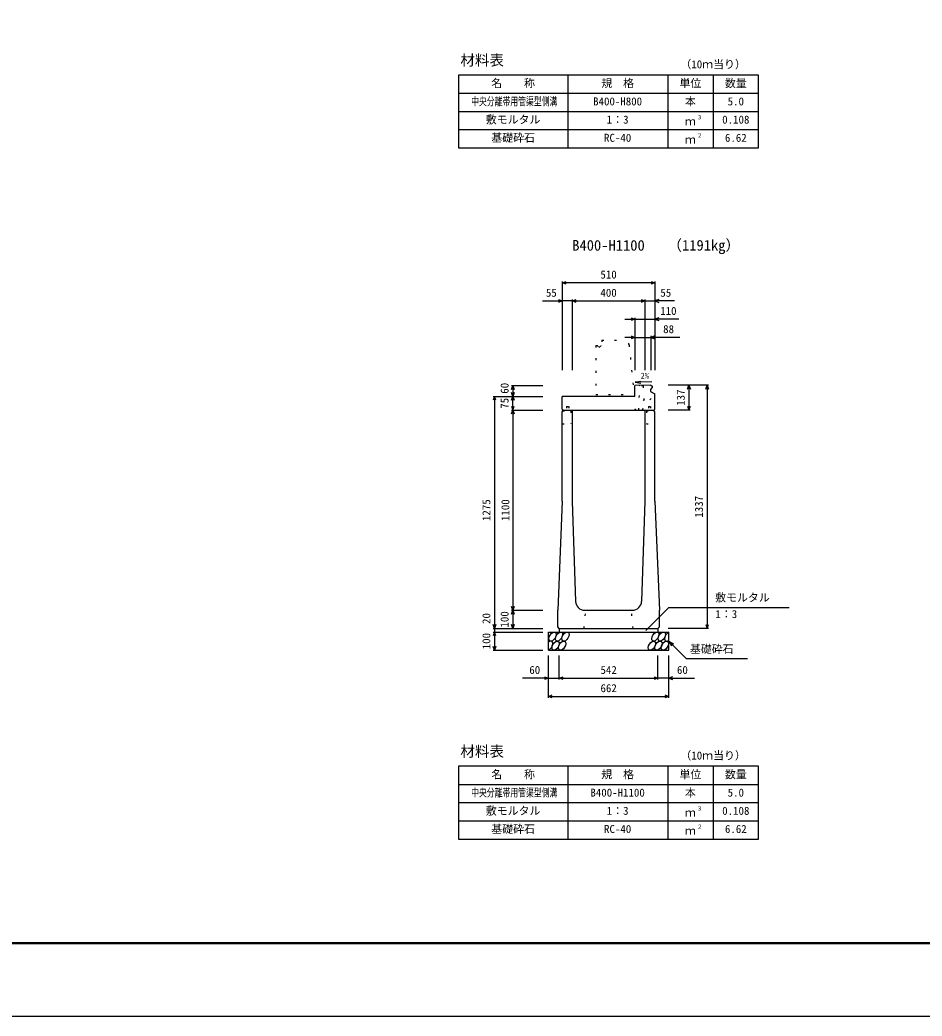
# Model space of a CAD drawing. Units: millimetres, scale not verified. Extents: x -12600 to 12600, y -5940 to 5940.
# Drawn here: x 962 to 5924, y -5940 to -463 of the extents above; entities that cross this region are included whole.
import ezdxf
from ezdxf.enums import TextEntityAlignment as Align

# ---------------------------------------------------------------- set-up
doc = ezdxf.new("R2010")
doc.units = ezdxf.units.MM
doc.header["$LTSCALE"] = 40
doc.linetypes.add('DOTTED', pattern=[1.75, 0.25, -1.5])
for name, color, linetype, lineweight in [('0-0_DIM', 7, 'Continuous', 25), ('0-1_Defpoints', 5, 'Continuous', 25), ('0-2_HATCH', 6, 'Continuous', 25), ('0-3_HYO', 3, 'Continuous', 25), ('0-4_HYO2', 4, 'Continuous', 25), ('0-5_OUTLINE', 3, 'Continuous', 25), ('0-6_OUTLINE2', 4, 'DOTTED', 25), ('0-7_TXT', 7, 'Continuous', 25), ('0-8_WAKU', 3, 'Continuous', 25)]:
    doc.layers.add(name, color=color, linetype=linetype, lineweight=lineweight)
doc.styles.add('ＭＳ ゴシック', font='')
doc.styles.get('ＭＳ ゴシック').set_extended_font_data('MS Gothic')

msp = doc.modelspace()

# ---------------------------------------------------------------- linework, layer by layer
at = {"layer": '0-0_DIM'}
for p, q in [((3945, -1901.04), (3945, -2388.54)), ((4455, -1908.54), (3945, -1908.54)), ((4455, -1901.04), (4455, -2388.54)), ((3836.62, -2008.54), (3945, -2008.54)), ((4000, -2008.54), (3945, -2008.54)), ((4000, -2001.04), (4000, -2388.54)), ((4000, -2008.54), (4400, -2008.54)), ((4400, -2001.04), (4400, -2388.54)), ((4400, -2008.54), (4455, -2008.54)), ((4563.38, -2008.54), (4455, -2008.54)), ((4290, -2108.54), (4345, -2108.54)), ((4345, -2101.04), (4345, -2388.54)), ((4345, -2108.54), (4455, -2108.54)), ((4586.52, -2108.54), (4455, -2108.54)), ((4345, -2208.54), (4290, -2208.54)), ((4345, -2208.54), (4433, -2208.54)), ((4433, -2201.04), (4433, -2388.54)), ((4591.78, -2208.54), (4433, -2208.54)), ((3665.5, -2473.54), (3838, -2473.54)), ((3673, -2473.54), (3673, -2533.54)), ((4749.5, -2471.54), (4527, -2471.54)), ((4642, -2471.54), (4642, -2608.54)), ((4742, -2471.54), (4742, -3808.54)), ((3565.5, -2533.54), (3838, -2533.54)), ((3573, -2533.54), (3573, -3808.54)), ((3673, -2608.54), (3673, -2533.54)), ((3665.5, -2608.54), (3838, -2608.54)), ((3673, -2608.54), (3673, -3708.54)), ((4649.5, -2608.54), (4527, -2608.54)), ((3665.5, -3708.54), (3838, -3708.54)), ((3673, -3708.54), (3673, -3808.54)), ((4404.77, -3819.35), (4531, -3693.11)), ((4531, -3693.11), (5192.46, -3693.11)), ((3565.5, -3808.54), (3838, -3808.54)), ((3565.5, -3828.54), (3838, -3828.54)), ((3573, -3808.54), (3573, -3828.54)), ((3573, -3828.54), (3573, -3928.54)), ((4749.5, -3808.54), (4527, -3808.54)), ((4531, -3878.54), (4626.76, -3974.29)), ((4531, -3878.54), (4556.98, -3893.54)), ((4531, -3878.54), (4546, -3904.52)), ((3565.5, -3928.54), (3838, -3928.54)), ((3869, -4189.9), (3869, -3958.54)), ((3929, -4089.9), (3929, -3958.54)), ((4471, -4089.9), (4471, -3958.54)), ((4531, -4189.9), (4531, -3958.54)), ((4626.76, -3974.29), (4964.31, -3974.29)), ((3869, -4082.4), (3727.21, -4082.4)), ((3869, -4082.4), (3929, -4082.4)), ((3929, -4082.4), (4471, -4082.4)), ((4531, -4082.4), (4471, -4082.4)), ((4531, -4082.4), (4672.79, -4082.4)), ((3869, -4182.4), (4531, -4182.4))]:
    msp.add_line(p, q, dxfattribs=at)
for points in [[(3966.14, -1916.23), (3945, -1908.54), (3966.14, -1900.84)], [(4433.86, -1900.84), (4455, -1908.54), (4433.86, -1916.23)], [(3923.86, -2000.84), (3945, -2008.54), (3923.86, -2016.23)], [(4021.14, -2016.23), (4000, -2008.54), (4021.14, -2000.84)], [(4378.86, -2000.84), (4400, -2008.54), (4378.86, -2016.23)], [(4476.14, -2000.84), (4455, -2008.54), (4476.14, -2016.23)], [(4323.86, -2100.84), (4345, -2108.54), (4323.86, -2116.23)], [(4476.14, -2100.84), (4455, -2108.54), (4476.14, -2116.23)], [(4323.86, -2200.84), (4345, -2208.54), (4323.86, -2216.23)], [(4454.14, -2200.84), (4433, -2208.54), (4454.14, -2216.23)], [(3665.3, -2494.68), (3673, -2473.54), (3680.7, -2494.68)], [(3680.7, -2512.39), (3673, -2533.54), (3665.3, -2512.39)], [(4634.3, -2492.68), (4642, -2471.54), (4649.7, -2492.68)], [(4734.3, -2492.68), (4742, -2471.54), (4749.7, -2492.68)], [(3580.7, -2554.68), (3573, -2533.54), (3565.3, -2554.68)], [(3665.3, -2554.68), (3673, -2533.54), (3680.7, -2554.68)], [(3665.3, -2587.39), (3673, -2608.54), (3680.7, -2587.39)], [(3665.3, -2629.68), (3673, -2608.54), (3680.7, -2629.68)], [(4634.3, -2587.39), (4642, -2608.54), (4649.7, -2587.39)], [(3680.7, -3687.39), (3673, -3708.54), (3665.3, -3687.39)], [(3665.3, -3729.68), (3673, -3708.54), (3680.7, -3729.68)], [(3580.7, -3787.39), (3573, -3808.54), (3565.3, -3787.39)], [(3580.7, -3849.68), (3573, -3828.54), (3565.3, -3849.68)], [(3680.7, -3787.39), (3673, -3808.54), (3665.3, -3787.39)], [(4734.3, -3787.39), (4742, -3808.54), (4749.7, -3787.39)], [(3580.7, -3907.39), (3573, -3928.54), (3565.3, -3907.39)], [(3847.86, -4074.71), (3869, -4082.4), (3847.86, -4090.1)], [(3950.14, -4090.1), (3929, -4082.4), (3950.14, -4074.71)], [(4449.86, -4074.71), (4471, -4082.4), (4449.86, -4090.1)], [(4552.14, -4074.71), (4531, -4082.4), (4552.14, -4090.1)], [(3890.14, -4190.1), (3869, -4182.4), (3890.14, -4174.71)], [(4509.86, -4174.71), (4531, -4182.4), (4509.86, -4190.1)]]:
    msp.add_lwpolyline(points, dxfattribs=at)
at = {"layer": '0-1_Defpoints'}
msp.add_lwpolyline([(-4200, -5940), (12600, -5940), (12600, 5940), (-4200, 5940)], close=True, dxfattribs=at)
at = {"layer": '0-2_HATCH'}
for centre in [(3891.89, -3853.54), (3927.37, -3853.54), (3962.84, -3853.54), (4457.05, -3853.54), (4492.52, -3853.54), (3908.77, -3903.54), (3944.25, -3903.54), (4438.45, -3903.54), (4473.93, -3903.54), (4509.41, -3903.54)]:
    msp.add_ellipse(centre, major_axis=(14.54, 23.54), ratio=0.5792, dxfattribs=at)
for centre, start_param, end_param in [((4528, -3853.54), 0.6666252, 4.1103269), ((3873.3, -3903.54), 3.7419964, 7.318141)]:
    msp.add_ellipse(centre, major_axis=(14.54, 23.54), ratio=0.5792, start_param=start_param, end_param=end_param, dxfattribs=at)
at = {"layer": '0-3_HYO'}
for p, q in [((3975, -766.64), (3975, -1166.64)), ((4525, -766.64), (4525, -1166.64)), ((4775, -766.64), (4775, -1166.64)), ((3375, -866.64), (5025, -866.64)), ((3975, -4566.64), (3975, -4966.64)), ((4525, -4566.64), (4525, -4966.64)), ((4775, -4566.64), (4775, -4966.64)), ((3375, -4666.64), (5025, -4666.64))]:
    msp.add_line(p, q, dxfattribs=at)
for points in [[(3375, -1166.64), (5025, -1166.64), (5025, -766.64), (3375, -766.64)], [(3375, -4966.64), (5025, -4966.64), (5025, -4566.64), (3375, -4566.64)]]:
    msp.add_lwpolyline(points, close=True, dxfattribs=at)
at = {"layer": '0-4_HYO2'}
for p, q in [((3375, -966.64), (5025, -966.64)), ((3375, -1066.64), (5025, -1066.64)), ((3375, -4766.64), (5025, -4766.64)), ((3375, -4866.64), (5025, -4866.64))]:
    msp.add_line(p, q, dxfattribs=at)
at = {"layer": '0-5_OUTLINE', "linetype": 'DOTTED'}
for p, q in [((4163, -2223.54), (4160, -2253.54)), ((4163, -2223.54), (4282.85, -2223.54)), ((4130, -2253.54), (4130, -2523.54)), ((4312.7, -2250.55), (4340, -2523.54)), ((4130, -2523.54), (4340, -2523.54))]:
    msp.add_line(p, q, dxfattribs=at)
at = {"layer": '0-5_OUTLINE'}
for p, q in [((4433.14, -2471.86), (4345, -2473.54)), ((4345, -2533.54), (4345, -2473.54)), ((4430, -2496.54), (4439, -2486.54)), ((4430, -2496.54), (4430, -2506.54)), ((4430, -2506.54), (4455, -2519.54)), ((4433.14, -2471.86), (4439, -2477.6)), ((4439, -2477.6), (4439, -2486.54)), ((3945, -2602.54), (3945, -2533.54)), ((4345, -2533.54), (3945, -2533.54)), ((4455, -2602.54), (4455, -2519.54)), ((3945, -2602.54), (3951, -2608.54)), ((3945, -2618.54), (3951, -2608.54)), ((3945, -3108.54), (3945, -2618.54)), ((3951, -2608.54), (4449, -2608.54)), ((4000, -2608.54), (4000, -3108.54)), ((4400, -2608.54), (4400, -3108.54)), ((4449, -2608.54), (4455, -2602.54)), ((4455, -2618.54), (4449, -2608.54)), ((4455, -3108.54), (4455, -2618.54)), ((3945, -3108.54), (3920, -3708.54)), ((4000, -3108.54), (4018.39, -3660.2)), ((4400, -3108.54), (4381.61, -3660.2)), ((4455, -3108.54), (4480, -3708.54)), ((3920, -3799.54), (3920, -3708.54)), ((4068.36, -3708.54), (4331.64, -3708.54)), ((4480, -3799.54), (4480, -3708.54)), ((3869, -3828.54), (4531, -3828.54)), ((3869, -3928.54), (3869, -3828.54)), ((3929, -3808.54), (3920, -3799.54)), ((3929, -3808.54), (3929, -3828.54)), ((4471, -3808.54), (4471, -3828.54)), ((4531, -3928.54), (4531, -3828.54)), ((3869, -3928.54), (4531, -3928.54))]:
    msp.add_line(p, q, dxfattribs=at)
at = {"layer": '0-5_OUTLINE', "linetype": 'DOTTED'}
msp.add_lwpolyline([(4130, -2253.54), (4138, -2253.54), (4148, -2263.54), (4158, -2253.54), (4160, -2253.54)], dxfattribs=at)
at = {"layer": '0-5_OUTLINE'}
msp.add_lwpolyline([(3929, -3808.54), (4471, -3808.54), (4480, -3799.54)], dxfattribs=at)
at = {"layer": '0-5_OUTLINE', "linetype": 'DOTTED'}
msp.add_arc((4282.85, -2253.54), 30, 5.71059, 90, dxfattribs=at)
at = {"layer": '0-5_OUTLINE'}
for centre, start, end in [((4068.36, -3658.54), 181.90915, 270), ((4331.64, -3658.54), 270, 358.09085)]:
    msp.add_arc(centre, 50, start, end, dxfattribs=at)
at = {"layer": '0-6_OUTLINE2'}
for p, q in [((4343.61, -2608.54), (4432.78, -2507.98)), ((4365.6, -2608.54), (4372.11, -2475.63)), ((4372.11, -2475.63), (4369.28, -2473.04)), ((4390.28, -2475.41), (4372.11, -2475.63)), ((4385.15, -2608.54), (4453.79, -2518.91)), ((4390.28, -2475.44), (4392.88, -2472.62)), ((4390.28, -2475.44), (4396.8, -2608.54)), ((3948.3, -2613.04), (3992, -2613.04)), ((3969, -2588.04), (3981, -2588.04)), ((3969, -2588.04), (3969, -2613.04)), ((3981, -2588.04), (3981, -2613.04)), ((3992, -2613.04), (3992, -2683.54)), ((4408, -2613.04), (4451.7, -2613.04)), ((4408, -2613.04), (4408, -2683.54)), ((4419, -2588.04), (4431, -2588.04)), ((4419, -2588.04), (4419, -2613.04)), ((4431, -2588.04), (4431, -2613.04)), ((3945, -2683.54), (3992, -2683.54)), ((4408, -2683.54), (4455, -2683.54)), ((4065, -3808.54), (4075, -3708.54)), ((4335, -3808.54), (4325, -3708.54))]:
    msp.add_line(p, q, dxfattribs=at)
at = {"layer": '0-7_TXT'}
msp.add_line((4347.06, -2455.03), (4376.7, -2459.67), dxfattribs=at)
msp.add_lwpolyline([(4437.48, -2453.3), (4347.06, -2455.03), (4376.5, -2449.26)], dxfattribs=at)
at = {"layer": '0-8_WAKU', "lineweight": 50}
msp.add_lwpolyline([(-3800, -5540), (12200, -5540), (12200, 5540), (-3800, 5540)], close=True, dxfattribs=at)

# ---------------------------------------------------------------- texts
at = {"layer": '0-0_DIM', "style": 'ＭＳ ゴシック'}
for s, p in [('510', (4155, -1898.54)), ('55', (3855.16, -1998.54)), ('400', (4155, -1998.54)), ('55', (4484.84, -1998.54)), ('110', (4484.02, -2098.54)), ('88', (4500.19, -2198.54)), ('敷モルタル', (4786.6, -3674.38)), ('1：3', (4787.6, -3765.07)), ('基礎砕石', (4647.32, -3957.12)), ('60', (3764, -4072.4)), ('542', (4155.53, -4072.4)), ('60', (4576, -4072.4)), ('662', (4155.53, -4172.4))]:
    msp.add_text(s, height=43.99, dxfattribs=at).set_placement(p, align=Align.BOTTOM_LEFT)
for s, p in [('60', (3663, -2518.54)), ('137', (4632, -2585.04)), ('75', (3663, -2601.04)), ('1275', (3563, -3218.54)), ('1100', (3667.32, -3218.54)), ('1337', (4732, -3200.04)), ('100', (3663, -3804.07)), ('20', (3563, -3784.22)), ('100', (3563, -3923.54))]:
    msp.add_text(s, height=43.99, rotation=90, dxfattribs=at).set_placement(p, align=Align.BOTTOM_LEFT)
at = {"layer": '0-7_TXT', "style": 'ＭＳ ゴシック'}
for s, height, p in [('材料表', 58.65, (3385, -731.64)), ('（10ｍ当り）', 43.99, (4595, -742.64)), ('名\u3000\u3000称', 43.99, (3555, -846.64)), ('規\u3000格', 43.99, (4160, -846.64)), ('単位', 43.99, (4590, -846.64)), ('数量', 43.99, (4840, -846.64)), ('B400-H800', 43.99, (4115, -946.64)), ('本', 43.99, (4620, -946.64)), ('5.0', 43.99, (4855, -946.64)), ('敷モルタル', 43.99, (3525, -1046.64)), ('1：3', 43.99, (4190, -1046.64)), ('ｍ', 43.99, (4620, -1056.64)), ('３', 21.99, (4685.54, -1016.27)), ('0.108', 43.99, (4825, -1046.64)), ('基礎砕石', 43.99, (3555, -1146.64)), ('RC-40', 43.99, (4175, -1146.64)), ('２', 21.99, (4685.54, -1116.27)), ('6.62', 43.99, (4840, -1146.64)), ('ｍ', 43.99, (4620, -1156.64)), ('B400-H1100', 58.65, (4000, -1749.56)), ('（1191kg）', 58.65, (4523.7, -1749.16)), ('2%', 32.99, (4376.63, -2445.69)), ('材料表', 58.65, (3385, -4531.64)), ('（10ｍ当り）', 43.99, (4595, -4542.64)), ('名\u3000\u3000称', 43.99, (3555, -4646.64)), ('規\u3000格', 43.99, (4160, -4646.64)), ('単位', 43.99, (4590, -4646.64)), ('数量', 43.99, (4840, -4646.64)), ('B400-H1100', 43.99, (4100, -4746.64)), ('本', 43.99, (4620, -4746.64)), ('5.0', 43.99, (4855, -4746.64)), ('敷モルタル', 43.99, (3525, -4846.64)), ('1：3', 43.99, (4190, -4846.64)), ('ｍ', 43.99, (4620, -4856.64)), ('３', 21.99, (4685.54, -4816.27)), ('0.108', 43.99, (4825, -4846.64)), ('基礎砕石', 43.99, (3555, -4946.64)), ('RC-40', 43.99, (4175, -4946.64)), ('ｍ', 43.99, (4620, -4956.64)), ('２', 21.99, (4685.54, -4916.27)), ('6.62', 43.99, (4840, -4946.64))]:
    msp.add_text(s, height=height, dxfattribs=at).set_placement(p, align=Align.BOTTOM_LEFT)
at = {"layer": '0-7_TXT', "style": 'ＭＳ ゴシック', "width": 0.7}
for p in [(3444, -946.64), (3444, -4746.64)]:
    msp.add_text('中央分離帯用管渠型側溝', height=43.99, dxfattribs=at).set_placement(p, align=Align.BOTTOM_LEFT)

doc.saveas('drawing.dxf')
